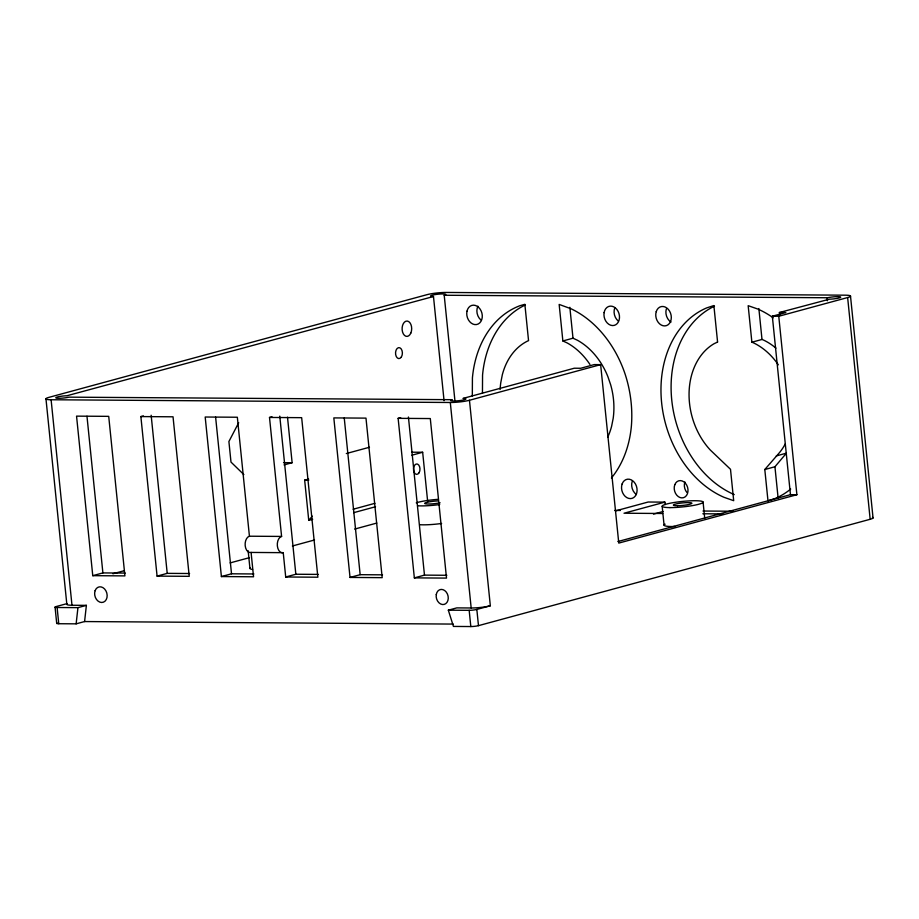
<?xml version="1.0" encoding="UTF-8"?>
<svg xmlns="http://www.w3.org/2000/svg" width="919" height="919" viewBox="0 0 919 919"><rect width="100%" height="100%" fill="white"/><g stroke="black" fill="none" stroke-linecap="round" stroke-linejoin="round"><path stroke-width="1.38" d="M76.139 623.84L77.943 607.643L86.386 605.357L84.582 621.554L76.139 623.84L58.759 623.725A5.48 0.735 -5.8 0 1 57.116 623.013M238.699 422.717L228.9 441.534L230.991 462.085L243.857 474.583M790.685 489.069A101.481 78.149 74.8 0 1 775.176 498.477L767.985 500.821L764.803 469.517L778.45 453.814A65.823 50.694 74.8 0 0 785.32 443.831M764.803 469.517L774.935 466.76L786.423 453.17L776.291 455.916M308.6 479.075L304.66 480.143L308.75 520.361L312.322 516.156M444.061 400.684L433.481 296.504A7.674 1.034 -5.8 0 1 432.171 295.183A7.674 1.034 -5.8 0 1 442.889 293.931A7.674 1.034 -5.8 0 1 444.21 295.252L827.582 297.756A7.674 1.034 -5.8 0 1 837.887 296.642A7.674 1.034 -5.8 0 1 839.438 297.871A7.674 1.034 -5.8 0 1 829.397 299.192L779.404 312.506L779.691 315.355M433.481 296.504L66.972 395.744A7.674 1.034 -5.8 0 0 56.978 397.088A7.674 1.034 -5.8 0 0 58.678 398.295A7.674 1.034 -5.8 0 0 68.971 397.157L452.24 399.685A7.674 1.034 -5.8 0 0 453.618 401.006A7.674 1.034 -5.8 0 0 464.336 399.754A7.674 1.034 -5.8 0 0 462.969 398.432L574.272 368.22L580.705 368.266L594.214 364.59L600.647 364.636L618.774 543.095L796.888 494.721L778.761 316.262L847.64 297.549L870.167 519.281L478.477 625.655A5.48 0.735 -5.8 0 1 470.815 626.551L453.435 626.425L448.334 610.182L456.777 607.884L471.171 607.987A13.716 1.838 -5.8 0 0 490.332 605.77L469.46 400.27L600.647 364.636M140.871 416.583L173.036 416.801L189.234 576.328L157.08 576.11L140.871 416.583L143.41 415.893M269.508 417.456L301.662 417.674L317.871 577.212L285.706 576.994L283.236 552.664A8.225 5.135 -89.6 0 1 277.354 545.92A8.225 5.135 -89.6 0 1 281.593 536.432L269.508 417.456L272.035 416.767M611.411 478.006A101.481 78.149 74.8 0 0 631.399 425.934C632.777 408.45 630.56 390.816 625.127 374.148A101.481 78.149 74.8 0 0 570.975 308.738L559.154 304.43L562.865 340.96L572.996 338.203L577.327 340.202A65.823 50.694 74.8 0 1 607.896 376.675L610.675 384.808A65.823 50.694 74.8 0 1 613.18 418.375L611.606 426.301A65.823 50.694 74.8 0 1 607.677 437.283M617.867 541.555L790.455 494.675L772.328 316.216L785.837 312.552L779.404 312.506M398.134 418.34L430.299 418.559L446.508 578.097L414.343 577.879L398.134 418.34L400.673 417.651M284.017 464.911L292.127 462.705L287.498 417.169M773.212 317.813A101.481 78.149 74.8 0 0 757.75 309.025L748.169 305.682L751.88 342.213L762 339.456L763.31 339.961A65.823 50.694 74.8 0 1 775.935 348.117M346.314 453.549L369.472 447.254M411.85 455.204L422.66 452.274L427.691 501.797M92.762 575.673L124.915 575.891L108.718 416.353L76.553 416.135L92.762 575.673L102.894 572.916L125.26 573.077M308.75 520.361L312.69 519.292M112.899 573.778L123.95 570.779M353.114 509.252L374.918 503.325M353.712 512.664L375.515 506.748M157.08 576.11L167.212 573.364L189.578 573.513M67.007 603.622L56.197 606.551A5.48 0.735 -5.8 0 0 57.116 607.505L58.759 623.725M230.106 562.91L249.486 557.649M292.38 545.989L314.528 539.981M354.654 529.08L376.801 523.072M221.399 576.558L253.552 576.776L251.082 552.434A8.225 5.135 -89.6 0 1 245.189 545.702A8.225 5.135 -89.6 0 1 249.428 536.214L237.343 417.237L205.19 417.019L221.399 576.558L231.519 573.801L253.897 573.961M285.706 576.994L295.838 574.249L318.215 574.398M350.024 577.431L382.189 577.66L365.98 418.122L333.827 417.904L350.024 577.431L360.156 574.685L382.534 574.834M615.489 510.895L648.182 502.015L664.885 502.13L665.138 504.6M664.885 502.13L624.024 513.227L662.714 513.491M414.343 577.879L424.475 575.122L446.841 575.283M653.501 514.112L663.036 511.515M448.334 610.182L469.172 610.319A5.48 0.735 -5.8 0 0 476.835 609.435L490.332 605.77M772.328 316.216L778.761 316.262M847.64 297.549A13.716 1.838 -5.8 0 0 845.365 295.183L446.174 292.449A13.716 1.838 -5.8 0 0 427.013 294.666L48.833 397.387A13.716 1.838 -5.8 0 0 51.108 399.754L450.299 402.488A13.716 1.838 -5.8 0 0 469.46 400.27M411.746 452.194L422.66 452.274M283.546 462.648L292.127 462.705M304.66 480.143L308.761 480.166M790.455 494.675L796.888 494.721M614.673 510.436L620.405 510.47M703.012 511.033L733.098 511.24M702.828 513.767L722.885 513.905M249.428 536.214L281.593 536.432M251.082 552.434L283.236 552.664M67.294 603.772A13.716 1.838 -5.8 0 0 71.981 605.253L86.386 605.357M57.116 607.505L77.943 607.643M84.582 621.554L453.262 624.081M751.88 342.213L753.178 342.707A65.823 50.694 74.8 0 1 778.347 364.832M562.865 340.96L567.195 342.948A65.823 50.694 74.8 0 1 589.929 364.429M850.523 296.263L873.05 517.994M827.134 297.882L827.433 300.731M758.864 308.554L762 339.456M774.935 466.76L778.117 498.064M703.081 502.038L704.724 518.259M662.162 506.289L664.081 525.22M569.849 307.302L572.996 338.203M476.835 609.435L478.477 625.655M444.21 295.252L454.939 400.856M450.299 402.488L471.171 607.987M469.172 610.319L470.815 626.551M408.415 417.008L424.475 575.122M344.246 417.996L360.156 574.685M279.778 416.135L295.838 574.249M248.153 550.757L249.934 568.333M215.609 417.111L231.519 573.801M151.153 415.25L167.212 573.364M86.972 416.238L102.894 572.916M51.108 399.754L71.981 605.253M45.95 398.674L66.823 604.174M55.071 607.218L56.714 623.438M482.452 393.206L482.555 375.09A101.481 78.149 74.8 0 1 525.174 305.028M472.32 395.951L472.423 377.847A101.481 78.149 74.8 0 1 519.763 305.763L524.864 304.304L528.551 340.662L527.667 341.006A65.823 50.694 74.8 0 0 502.337 374.722L500.775 382.649A65.823 50.694 74.8 0 0 500.131 389.507M872.418 517.34A13.716 1.838 -5.8 0 1 870.167 519.281M674.856 526.495A20.574 2.757 -5.8 0 1 665.103 524.163M252.564 569.458A20.574 2.757 -5.8 0 1 250.278 567.816M441.625 523.474A20.574 2.757 -5.8 0 1 420.109 524.726M440.109 502.785A9.328 1.252 -5.8 0 1 427.772 504.014A9.328 1.252 -5.8 0 1 426.313 502.498A9.328 1.252 -5.8 0 1 438.317 500.912M439.696 504.542A20.574 2.757 -5.8 0 1 418.179 505.795M416.261 502.819A20.574 2.757 -5.8 0 1 437.582 499.373M480.752 319.846A9.868 7.605 74.8 0 1 477.914 306.199M636.43 494.537A9.868 7.605 74.8 0 1 632.261 481.223M618.384 321.133A9.868 7.605 74.8 0 1 614.891 307.624M686.918 492.458A8.776 6.755 74.8 0 1 684.919 481.981M670.996 322.052A9.868 7.605 74.8 0 1 666.355 308.91M734.235 494.594A101.481 78.149 74.8 0 1 671.778 400.305A101.481 78.149 74.8 0 1 714.477 306.188M717.578 342.029L713.948 343.775A65.823 50.694 74.8 0 0 710.318 450.046L730.502 469.287L733.695 500.694L724.103 497.34A101.481 78.149 74.8 0 1 661.496 401.419A101.481 78.149 74.8 0 1 706.688 307.899L713.879 305.556L717.578 342.029M95.116 590.687A7.949 6.123 74.8 0 0 101.699 602.485A7.949 6.123 74.8 0 0 105.88 590.756A7.949 6.123 74.8 0 0 95.116 590.687M436.272 594.524A7.674 5.916 74.8 0 0 444.141 604.415A7.674 5.916 74.8 0 0 446.209 592.008A7.674 5.916 74.8 0 0 436.272 594.524M419.064 472.78A5.215 3.251 -89.6 0 0 417.536 464.106A5.215 3.251 -89.6 0 0 413.607 470.608A5.215 3.251 -89.6 0 0 419.064 472.78M677.533 505.726A9.328 1.252 -5.8 0 0 691.881 503.313A9.328 1.252 -5.8 0 0 678.452 503.463A9.328 1.252 -5.8 0 0 677.533 505.726M669.951 507.598A20.574 2.757 -5.8 0 0 702.874 502.544A20.574 2.757 -5.8 0 0 675.04 502.348A20.574 2.757 -5.8 0 0 669.951 507.598M410.827 333.069A7.674 4.79 -89.6 0 0 407.301 321.064A7.674 4.79 -89.6 0 0 402.556 332.035A7.674 4.79 -89.6 0 0 410.827 333.069M401.385 356.963A5.48 3.423 -89.6 0 0 399.845 347.796A5.48 3.423 -89.6 0 0 395.652 354.562A5.48 3.423 -89.6 0 0 401.385 356.963M656.223 311.667A9.868 7.605 74.8 0 0 664.874 325.912A9.868 7.605 74.8 0 0 669.503 310.99A9.868 7.605 74.8 0 0 656.223 311.667M674.787 484.738A8.776 6.755 74.8 0 0 681.864 497.891A8.776 6.755 74.8 0 0 686.688 485.106A8.776 6.755 74.8 0 0 674.787 484.738M604.105 312.644A9.868 7.605 74.8 0 0 614.191 325.395A9.868 7.605 74.8 0 0 616.879 309.462A9.868 7.605 74.8 0 0 604.105 312.644M467.001 311.15A9.868 7.605 74.8 0 0 476.524 324.545A9.868 7.605 74.8 0 0 480.017 308.979A9.868 7.605 74.8 0 0 467.001 311.15M622.129 483.968A9.868 7.605 74.8 0 0 630.296 498.615A9.868 7.605 74.8 0 0 635.5 484.06A9.868 7.605 74.8 0 0 622.129 483.968"/></g></svg>
